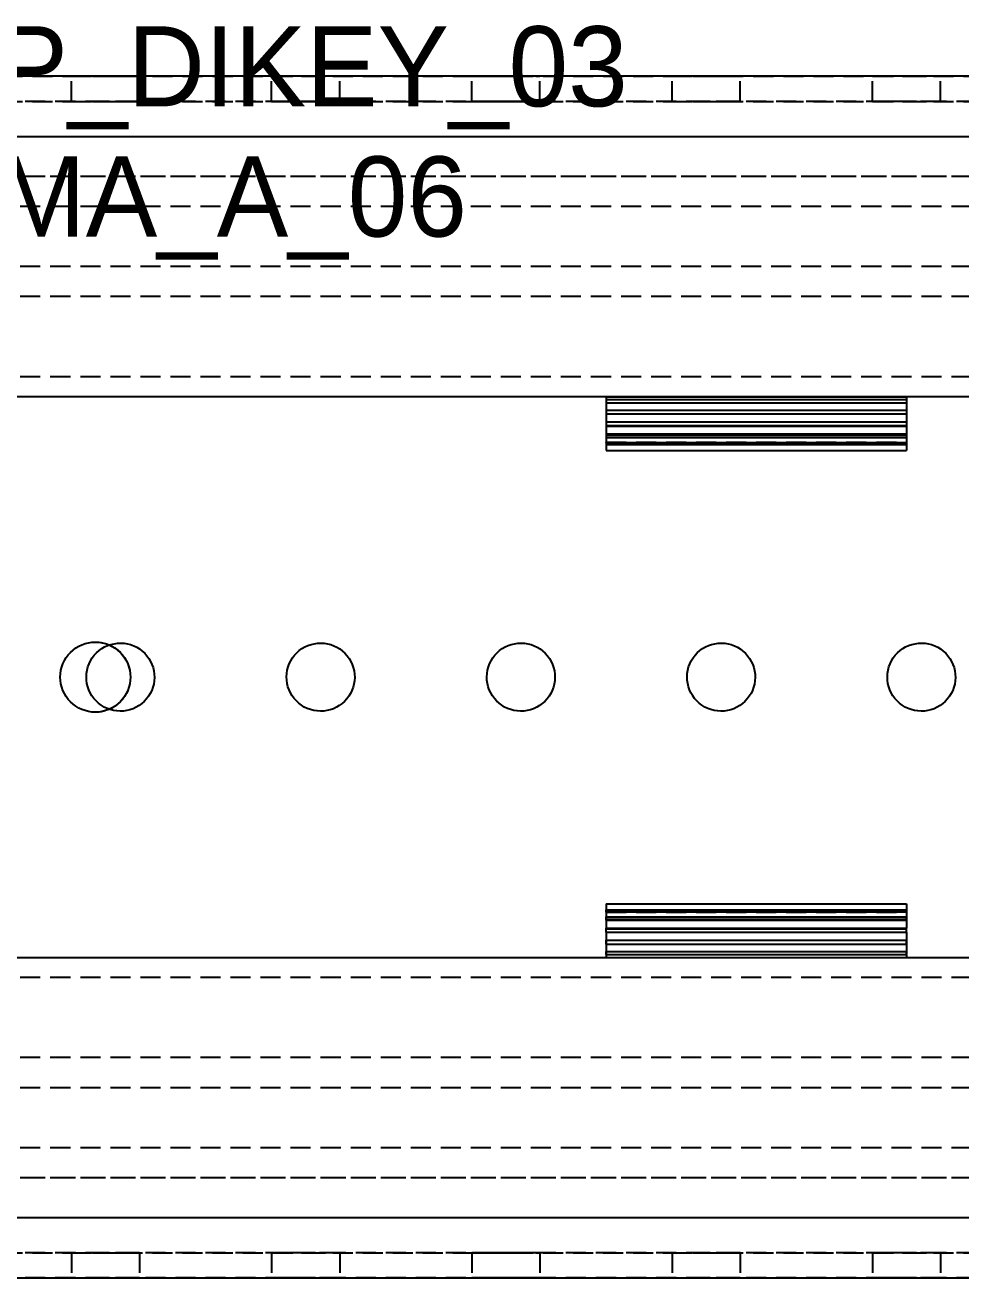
# Model space of a CAD drawing. Header units: metres. Extents: x -200 to 4040, y -1684 to 360.
# Drawn here: x 2532 to 2625.5, y -60 to 65.1 of the extents above; entities that cross this region are included whole.
import ezdxf

# ---------------------------------------------------------------- set-up
doc = ezdxf.new("R2010")
doc.units = ezdxf.units.M
doc.linetypes.add('DASHED2', pattern=[3, 2, -1])
for name, color, linetype in [('GIZLI', 8, 'DASHED2'), ('GORUNEN', 7, 'Continuous'), ('TEGET', 9, 'Continuous'), ('YAZI', 3, 'Continuous')]:
    doc.layers.add(name, color=color, linetype=linetype)

msp = doc.modelspace()

# ---------------------------------------------------------------- linework, layer by layer
at = {"layer": 'GIZLI'}
for points in [[(444.714, 60), (2630, 60)], [(2536.6, 60), (2540, 60)], [(2540, 60), (2536.6, 60)], [(2536.6, 57.5), (2536.6, 60)], [(2543.4, 60), (2540, 60)], [(2540, 60), (2543.4, 60)], [(2543.4, 57.5), (2543.4, 60)], [(2556.6, 60), (2560, 60)], [(2560, 60), (2556.6, 60)], [(2556.6, 57.5), (2556.6, 60)], [(2563.4, 60), (2560, 60)], [(2560, 60), (2563.4, 60)], [(2563.4, 57.5), (2563.4, 60)], [(2576.6, 60), (2580, 60)], [(2580, 60), (2576.6, 60)], [(2576.6, 57.5), (2576.6, 60)], [(2583.4, 60), (2580, 60)], [(2580, 60), (2583.4, 60)], [(2583.4, 57.5), (2583.4, 60)], [(2596.6, 60), (2600, 60)], [(2600, 60), (2596.6, 60)], [(2596.6, 57.5), (2596.6, 60)], [(2603.4, 60), (2600, 60)], [(2600, 60), (2603.4, 60)], [(2603.4, 57.5), (2603.4, 60)], [(2616.6, 60), (2620, 60)], [(2620, 60), (2616.6, 60)], [(2616.6, 57.5), (2616.6, 60)], [(2623.4, 60), (2620, 60)], [(2620, 60), (2623.4, 60)], [(2623.4, 57.5), (2623.4, 60)], [(2630, 57.5), (444.714, 57.5)], [(444.714, 57.5), (2630, 57.5)], [(2540, 57.5), (2536.6, 57.5)], [(2536.6, 57.5), (2540, 57.5)], [(2540, 57.5), (2543.4, 57.5)], [(2543.4, 57.5), (2540, 57.5)], [(2560, 57.5), (2556.6, 57.5)], [(2556.6, 57.5), (2560, 57.5)], [(2560, 57.5), (2563.4, 57.5)], [(2563.4, 57.5), (2560, 57.5)], [(2580, 57.5), (2576.6, 57.5)], [(2576.6, 57.5), (2580, 57.5)], [(2580, 57.5), (2583.4, 57.5)], [(2583.4, 57.5), (2580, 57.5)], [(2600, 57.5), (2596.6, 57.5)], [(2596.6, 57.5), (2600, 57.5)], [(2600, 57.5), (2603.4, 57.5)], [(2603.4, 57.5), (2600, 57.5)], [(2620, 57.5), (2616.6, 57.5)], [(2616.6, 57.5), (2620, 57.5)], [(2620, 57.5), (2623.4, 57.5)], [(2623.4, 57.5), (2620, 57.5)], [(3061.5, 50), (1121.5, 50)], [(3061.5, 50), (1121.5, 50)], [(3061.5, 50), (1121.5, 50)], [(2630, 50), (1121.5, 50)], [(3061.5, 47), (1121.5, 47)], [(3061.5, 47), (1121.5, 47)], [(3061.5, 47), (1121.5, 47)], [(3061.5, 47), (1121.5, 47)], [(3061.5, 41), (1121.5, 41)], [(3061.5, 38), (1121.5, 38)], [(3061.5, 30), (1121.5, 30)], [(3061.5, 30), (1121.5, 30)], [(2630, 28), (445, 28)], [(2590, 28), (2620, 28)], [(2590, 28), (2590, 22.642)], [(2620, 28), (2620, 22.642)], [(2590, 23.463), (2590, 23.446)], [(2590, 23.446), (2590, 23.463)], [(2590, 23.463), (2620, 23.463)], [(2620, 23.446), (2620, 23.463)], [(2620, 23.463), (2620, 23.446)], [(2535.5, 0), (2535.517, 0.343), (2535.567, 0.683), (2535.651, 1.016), (2535.766, 1.339), (2535.913, 1.65), (2536.09, 1.944), (2536.294, 2.22), (2536.525, 2.475), (2536.78, 2.706), (2537.056, 2.91), (2537.35, 3.087), (2537.661, 3.234), (2537.984, 3.349), (2538.317, 3.433), (2538.657, 3.483), (2539, 3.5)], [(2535.5, 0), (2535.517, 0.343), (2535.567, 0.683), (2535.651, 1.016), (2535.766, 1.339), (2535.913, 1.65), (2536.09, 1.944), (2536.294, 2.22), (2536.525, 2.475), (2536.78, 2.706), (2537.056, 2.91), (2537.35, 3.087), (2537.661, 3.234), (2537.984, 3.349), (2538.317, 3.433), (2538.657, 3.483), (2539, 3.5)], [(2539.87, -2.984), (2539.585, -2.81), (2539.319, -2.608), (2539.074, -2.382), (2538.852, -2.133), (2538.656, -1.863), (2538.487, -1.575), (2538.347, -1.272), (2538.238, -0.957), (2538.159, -0.633), (2538.113, -0.302), (2538.1, 0.031), (2538.12, 0.364), (2538.172, 0.694), (2538.256, 1.017), (2538.371, 1.33), (2538.516, 1.63), (2538.69, 1.915), (2538.892, 2.181), (2539.118, 2.426), (2539.367, 2.648), (2539.637, 2.844), (2539.925, 3.013), (2540.228, 3.153), (2540.543, 3.262), (2540.867, 3.341), (2541.198, 3.387), (2541.531, 3.4), (2541.864, 3.38), (2542.194, 3.328), (2542.517, 3.244), (2542.83, 3.129), (2543.13, 2.984)], [(2539, 3.5), (2539.285, 3.488), (2539.568, 3.454), (2539.848, 3.396), (2540.122, 3.315), (2540.388, 3.213)], [(2539, 3.5), (2539.343, 3.483), (2539.683, 3.433), (2540.016, 3.349), (2540.339, 3.234), (2540.65, 3.087), (2540.944, 2.91), (2541.22, 2.706), (2541.475, 2.475), (2541.706, 2.22), (2541.91, 1.944), (2542.087, 1.65), (2542.234, 1.339), (2542.349, 1.016), (2542.433, 0.683), (2542.483, 0.343), (2542.5, 0)], [(2543.13, 2.984), (2543.415, 2.81), (2543.681, 2.608), (2543.926, 2.382), (2544.148, 2.133), (2544.344, 1.863), (2544.513, 1.575), (2544.653, 1.272), (2544.762, 0.957), (2544.841, 0.633), (2544.887, 0.302), (2544.9, -0.031), (2544.88, -0.364), (2544.828, -0.694), (2544.744, -1.017), (2544.629, -1.33), (2544.484, -1.63), (2544.31, -1.915), (2544.108, -2.181), (2543.882, -2.426), (2543.633, -2.648), (2543.363, -2.844), (2543.075, -3.013), (2542.772, -3.153), (2542.457, -3.262), (2542.133, -3.341), (2541.802, -3.387), (2541.469, -3.4), (2541.136, -3.38), (2540.806, -3.328), (2540.483, -3.244), (2540.17, -3.129), (2539.87, -2.984)], [(2559.87, -2.984), (2559.585, -2.81), (2559.319, -2.608), (2559.074, -2.382), (2558.852, -2.133), (2558.656, -1.863), (2558.487, -1.575), (2558.347, -1.272), (2558.238, -0.957), (2558.159, -0.633), (2558.113, -0.302), (2558.1, 0.031), (2558.12, 0.364), (2558.172, 0.694), (2558.256, 1.017), (2558.371, 1.33), (2558.516, 1.63), (2558.69, 1.915), (2558.892, 2.181), (2559.118, 2.426), (2559.367, 2.648), (2559.637, 2.844), (2559.925, 3.013), (2560.228, 3.153), (2560.543, 3.262), (2560.867, 3.341), (2561.198, 3.387), (2561.531, 3.4), (2561.864, 3.38), (2562.194, 3.328), (2562.517, 3.244), (2562.83, 3.129), (2563.13, 2.984)], [(2563.13, 2.984), (2563.415, 2.81), (2563.681, 2.608), (2563.926, 2.382), (2564.148, 2.133), (2564.344, 1.863), (2564.513, 1.575), (2564.653, 1.272), (2564.762, 0.957), (2564.841, 0.633), (2564.887, 0.302), (2564.9, -0.031), (2564.88, -0.364), (2564.828, -0.694), (2564.744, -1.017), (2564.629, -1.33), (2564.484, -1.63), (2564.31, -1.915), (2564.108, -2.181), (2563.882, -2.426), (2563.633, -2.648), (2563.363, -2.844), (2563.075, -3.013), (2562.772, -3.153), (2562.457, -3.262), (2562.133, -3.341), (2561.802, -3.387), (2561.469, -3.4), (2561.136, -3.38), (2560.806, -3.328), (2560.483, -3.244), (2560.17, -3.129), (2559.87, -2.984)], [(2579.87, -2.984), (2579.585, -2.81), (2579.319, -2.608), (2579.074, -2.382), (2578.852, -2.133), (2578.656, -1.863), (2578.487, -1.575), (2578.347, -1.272), (2578.238, -0.957), (2578.159, -0.633), (2578.113, -0.302), (2578.1, 0.031), (2578.12, 0.364), (2578.172, 0.694), (2578.256, 1.017), (2578.371, 1.33), (2578.516, 1.63), (2578.69, 1.915), (2578.892, 2.181), (2579.118, 2.426), (2579.367, 2.648), (2579.637, 2.844), (2579.925, 3.013), (2580.228, 3.153), (2580.543, 3.262), (2580.867, 3.341), (2581.198, 3.387), (2581.531, 3.4), (2581.864, 3.38), (2582.194, 3.328), (2582.517, 3.244), (2582.83, 3.129), (2583.13, 2.984)], [(2583.13, 2.984), (2583.415, 2.81), (2583.681, 2.608), (2583.926, 2.382), (2584.148, 2.133), (2584.344, 1.863), (2584.513, 1.575), (2584.653, 1.272), (2584.762, 0.957), (2584.841, 0.633), (2584.887, 0.302), (2584.9, -0.031), (2584.88, -0.364), (2584.828, -0.694), (2584.744, -1.017), (2584.629, -1.33), (2584.484, -1.63), (2584.31, -1.915), (2584.108, -2.181), (2583.882, -2.426), (2583.633, -2.648), (2583.363, -2.844), (2583.075, -3.013), (2582.772, -3.153), (2582.457, -3.262), (2582.133, -3.341), (2581.802, -3.387), (2581.469, -3.4), (2581.136, -3.38), (2580.806, -3.328), (2580.483, -3.244), (2580.17, -3.129), (2579.87, -2.984)], [(2599.87, -2.984), (2599.585, -2.81), (2599.319, -2.608), (2599.074, -2.382), (2598.852, -2.133), (2598.656, -1.863), (2598.487, -1.575), (2598.347, -1.272), (2598.238, -0.957), (2598.159, -0.633), (2598.113, -0.302), (2598.1, 0.031), (2598.12, 0.364), (2598.172, 0.694), (2598.256, 1.017), (2598.371, 1.33), (2598.516, 1.63), (2598.69, 1.915), (2598.892, 2.181), (2599.118, 2.426), (2599.367, 2.648), (2599.637, 2.844), (2599.925, 3.013), (2600.228, 3.153), (2600.543, 3.262), (2600.867, 3.341), (2601.198, 3.387), (2601.531, 3.4), (2601.864, 3.38), (2602.194, 3.328), (2602.517, 3.244), (2602.83, 3.129), (2603.13, 2.984)], [(2603.13, 2.984), (2603.415, 2.81), (2603.681, 2.608), (2603.926, 2.382), (2604.148, 2.133), (2604.344, 1.863), (2604.513, 1.575), (2604.653, 1.272), (2604.762, 0.957), (2604.841, 0.633), (2604.887, 0.302), (2604.9, -0.031), (2604.88, -0.364), (2604.828, -0.694), (2604.744, -1.017), (2604.629, -1.33), (2604.484, -1.63), (2604.31, -1.915), (2604.108, -2.181), (2603.882, -2.426), (2603.633, -2.648), (2603.363, -2.844), (2603.075, -3.013), (2602.772, -3.153), (2602.457, -3.262), (2602.133, -3.341), (2601.802, -3.387), (2601.469, -3.4), (2601.136, -3.38), (2600.806, -3.328), (2600.483, -3.244), (2600.17, -3.129), (2599.87, -2.984)], [(2619.87, -2.984), (2619.585, -2.81), (2619.319, -2.608), (2619.074, -2.382), (2618.852, -2.133), (2618.656, -1.863), (2618.487, -1.575), (2618.347, -1.272), (2618.238, -0.957), (2618.159, -0.633), (2618.113, -0.302), (2618.1, 0.031), (2618.12, 0.364), (2618.172, 0.694), (2618.256, 1.017), (2618.371, 1.33), (2618.516, 1.63), (2618.69, 1.915), (2618.892, 2.181), (2619.118, 2.426), (2619.367, 2.648), (2619.637, 2.844), (2619.925, 3.013), (2620.228, 3.153), (2620.543, 3.262), (2620.867, 3.341), (2621.198, 3.387), (2621.531, 3.4), (2621.864, 3.38), (2622.194, 3.328), (2622.517, 3.244), (2622.83, 3.129), (2623.13, 2.984)], [(2623.13, 2.984), (2623.415, 2.81), (2623.681, 2.608), (2623.926, 2.382), (2624.148, 2.133), (2624.344, 1.863), (2624.513, 1.575), (2624.653, 1.272), (2624.762, 0.957), (2624.841, 0.633), (2624.887, 0.302), (2624.9, -0.031), (2624.88, -0.364), (2624.828, -0.694), (2624.744, -1.017), (2624.629, -1.33), (2624.484, -1.63), (2624.31, -1.915), (2624.108, -2.181), (2623.882, -2.426), (2623.633, -2.648), (2623.363, -2.844), (2623.075, -3.013), (2622.772, -3.153), (2622.457, -3.262), (2622.133, -3.341), (2621.802, -3.387), (2621.469, -3.4), (2621.136, -3.38), (2620.806, -3.328), (2620.483, -3.244), (2620.17, -3.129), (2619.87, -2.984)], [(2539, -3.5), (2538.657, -3.483), (2538.317, -3.433), (2537.984, -3.349), (2537.661, -3.234), (2537.35, -3.087), (2537.056, -2.91), (2536.78, -2.706), (2536.525, -2.475), (2536.294, -2.22), (2536.09, -1.944), (2535.913, -1.65), (2535.766, -1.339), (2535.651, -1.016), (2535.567, -0.683), (2535.517, -0.343), (2535.5, 0)], [(2539, -3.5), (2538.657, -3.483), (2538.317, -3.433), (2537.984, -3.349), (2537.661, -3.234), (2537.35, -3.087), (2537.056, -2.91), (2536.78, -2.706), (2536.525, -2.475), (2536.294, -2.22), (2536.09, -1.944), (2535.913, -1.65), (2535.766, -1.339), (2535.651, -1.016), (2535.567, -0.683), (2535.517, -0.343), (2535.5, 0)], [(2542.5, 0), (2542.483, -0.343), (2542.433, -0.683), (2542.349, -1.016), (2542.234, -1.339), (2542.087, -1.65), (2541.91, -1.944), (2541.706, -2.22), (2541.475, -2.475), (2541.22, -2.706), (2540.944, -2.91), (2540.65, -3.087), (2540.339, -3.234), (2540.016, -3.349), (2539.683, -3.433), (2539.343, -3.483), (2539, -3.5)], [(2540.388, -3.213), (2540.122, -3.315), (2539.848, -3.396), (2539.568, -3.454), (2539.285, -3.488), (2539, -3.5)], [(2590, -22.642), (2590, -28)], [(2590, -23.446), (2590, -23.463)], [(2590, -23.463), (2590, -23.446)], [(2590, -23.463), (2620, -23.463)], [(2620, -22.642), (2620, -28)], [(2620, -23.463), (2620, -23.446)], [(2620, -23.446), (2620, -23.463)], [(2590, -26.28), (2620, -26.28)], [(2590, -27.403), (2620, -27.403)], [(445, -28), (2630, -28)], [(2590, -28), (2620, -28)], [(3061.5, -30), (1121.5, -30)], [(3061.5, -30), (1121.5, -30)], [(3061.5, -38), (1121.5, -38)], [(3061.5, -41), (1121.5, -41)], [(3061.5, -47), (1121.5, -47)], [(3061.5, -47), (1121.5, -47)], [(3061.5, -47), (1121.5, -47)], [(3061.5, -47), (1121.5, -47)], [(3061.5, -50), (1121.5, -50)], [(3061.5, -50), (1121.5, -50)], [(3061.5, -50), (1121.5, -50)], [(2630, -50), (1121.5, -50)], [(2630, -57.5), (444.714, -57.5)], [(444.714, -57.5), (2630, -57.5)], [(2536.6, -57.5), (2536.6, -60)], [(2536.6, -57.5), (2540, -57.5)], [(2540, -57.5), (2536.6, -57.5)], [(2540, -57.5), (2543.4, -57.5)], [(2543.4, -57.5), (2540, -57.5)], [(2543.4, -57.5), (2543.4, -60)], [(2556.6, -57.5), (2556.6, -60)], [(2556.6, -57.5), (2560, -57.5)], [(2560, -57.5), (2556.6, -57.5)], [(2560, -57.5), (2563.4, -57.5)], [(2563.4, -57.5), (2560, -57.5)], [(2563.4, -57.5), (2563.4, -60)], [(2576.6, -57.5), (2576.6, -60)], [(2576.6, -57.5), (2580, -57.5)], [(2580, -57.5), (2576.6, -57.5)], [(2580, -57.5), (2583.4, -57.5)], [(2583.4, -57.5), (2580, -57.5)], [(2583.4, -57.5), (2583.4, -60)], [(2596.6, -57.5), (2596.6, -60)], [(2596.6, -57.5), (2600, -57.5)], [(2600, -57.5), (2596.6, -57.5)], [(2600, -57.5), (2603.4, -57.5)], [(2603.4, -57.5), (2600, -57.5)], [(2603.4, -57.5), (2603.4, -60)], [(2616.6, -57.5), (2616.6, -60)], [(2616.6, -57.5), (2620, -57.5)], [(2620, -57.5), (2616.6, -57.5)], [(2620, -57.5), (2623.4, -57.5)], [(2623.4, -57.5), (2620, -57.5)], [(2623.4, -57.5), (2623.4, -60)], [(2630, -60), (444.714, -60)], [(2536.6, -60), (2540, -60)], [(2540, -60), (2536.6, -60)], [(2540, -60), (2543.4, -60)], [(2543.4, -60), (2540, -60)], [(2556.6, -60), (2560, -60)], [(2560, -60), (2556.6, -60)], [(2560, -60), (2563.4, -60)], [(2563.4, -60), (2560, -60)], [(2576.6, -60), (2580, -60)], [(2580, -60), (2576.6, -60)], [(2580, -60), (2583.4, -60)], [(2583.4, -60), (2580, -60)], [(2596.6, -60), (2600, -60)], [(2600, -60), (2596.6, -60)], [(2600, -60), (2603.4, -60)], [(2603.4, -60), (2600, -60)], [(2616.6, -60), (2620, -60)], [(2620, -60), (2616.6, -60)], [(2620, -60), (2623.4, -60)], [(2623.4, -60), (2620, -60)]]:
    msp.add_lwpolyline(points, dxfattribs=at)
at = {"layer": 'GORUNEN'}
for points in [[(2630, 60), (444.5, 60)], [(2630, 28), (2512, 28)], [(2590, 28), (2620, 28)], [(2590, 28), (2590, 27.709)], [(2590, 27.709), (2590, 27.403)], [(2590, 27.709), (2620, 27.709)], [(2620, 28), (2620, 27.709)], [(2620, 27.709), (2620, 27.403)], [(2590, 27.403), (2590, 26.654)], [(2590, 27.403), (2620, 27.403)], [(2590, 27.403), (2620, 27.403)], [(2590, 26.654), (2590, 26.28)], [(2590, 26.654), (2620, 26.654)], [(2590, 26.28), (2590, 25.485)], [(2590, 26.28), (2620, 26.28)], [(2590, 26.28), (2620, 26.28)], [(2620, 27.403), (2620, 26.654)], [(2620, 26.654), (2620, 26.28)], [(2620, 26.28), (2620, 25.485)], [(2590, 25.485), (2590, 25.126)], [(2590, 25.485), (2620, 25.485)], [(2590, 25.126), (2590, 25.074)], [(2590, 25.126), (2620, 25.126)], [(2590, 25.074), (2590, 24.281)], [(2590, 25.074), (2620, 25.074)], [(2620, 25.485), (2620, 25.126)], [(2620, 25.126), (2620, 25.074)], [(2620, 25.074), (2620, 24.281)], [(2590, 24.281), (2590, 24.158)], [(2590, 24.281), (2620, 24.281)], [(2590, 24.158), (2590, 23.946)], [(2590, 24.158), (2620, 24.158)], [(2590, 23.946), (2590, 23.446)], [(2590, 23.946), (2620, 23.946)], [(2620, 24.281), (2620, 24.158)], [(2620, 24.158), (2620, 23.946)], [(2620, 23.946), (2620, 23.446)], [(2590, 23.446), (2590, 23.237)], [(2590, 23.446), (2620, 23.446)], [(2590, 23.237), (2590, 22.642)], [(2590, 23.237), (2620, 23.237)], [(2590, 22.642), (2620, 22.642)], [(2620, 23.446), (2620, 23.237)], [(2620, 23.237), (2620, 22.642)], [(2539.87, -2.984), (2539.585, -2.81), (2539.319, -2.608), (2539.074, -2.382), (2538.852, -2.133), (2538.656, -1.863), (2538.487, -1.575), (2538.347, -1.272), (2538.238, -0.957), (2538.159, -0.633), (2538.113, -0.302), (2538.1, 0.031), (2538.12, 0.364), (2538.172, 0.694), (2538.256, 1.017), (2538.371, 1.33), (2538.516, 1.63), (2538.69, 1.915), (2538.892, 2.181), (2539.118, 2.426), (2539.367, 2.648), (2539.637, 2.844), (2539.925, 3.013), (2540.228, 3.153), (2540.543, 3.262), (2540.867, 3.341), (2541.198, 3.387), (2541.531, 3.4), (2541.864, 3.38), (2542.194, 3.328), (2542.517, 3.244), (2542.83, 3.129), (2543.13, 2.984)], [(2543.13, 2.984), (2543.415, 2.81), (2543.681, 2.608), (2543.926, 2.382), (2544.148, 2.133), (2544.344, 1.863), (2544.513, 1.575), (2544.653, 1.272), (2544.762, 0.957), (2544.841, 0.633), (2544.887, 0.302), (2544.9, -0.031), (2544.88, -0.364), (2544.828, -0.694), (2544.744, -1.017), (2544.629, -1.33), (2544.484, -1.63), (2544.31, -1.915), (2544.108, -2.181), (2543.882, -2.426), (2543.633, -2.648), (2543.363, -2.844), (2543.075, -3.013), (2542.772, -3.153), (2542.457, -3.262), (2542.133, -3.341), (2541.802, -3.387), (2541.469, -3.4), (2541.136, -3.38), (2540.806, -3.328), (2540.483, -3.244), (2540.17, -3.129), (2539.87, -2.984)], [(2540.388, 3.213), (2540.692, 3.064), (2540.981, 2.885), (2541.251, 2.68), (2541.5, 2.45), (2541.725, 2.196), (2541.925, 1.922), (2542.097, 1.63), (2542.24, 1.323), (2542.353, 1.003), (2542.434, 0.674), (2542.484, 0.339), (2542.5, 0)], [(2559.87, -2.984), (2559.585, -2.81), (2559.319, -2.608), (2559.074, -2.382), (2558.852, -2.133), (2558.656, -1.863), (2558.487, -1.575), (2558.347, -1.272), (2558.238, -0.957), (2558.159, -0.633), (2558.113, -0.302), (2558.1, 0.031), (2558.12, 0.364), (2558.172, 0.694), (2558.256, 1.017), (2558.371, 1.33), (2558.516, 1.63), (2558.69, 1.915), (2558.892, 2.181), (2559.118, 2.426), (2559.367, 2.648), (2559.637, 2.844), (2559.925, 3.013), (2560.228, 3.153), (2560.543, 3.262), (2560.867, 3.341), (2561.198, 3.387), (2561.531, 3.4), (2561.864, 3.38), (2562.194, 3.328), (2562.517, 3.244), (2562.83, 3.129), (2563.13, 2.984)], [(2563.13, 2.984), (2563.415, 2.81), (2563.681, 2.608), (2563.926, 2.382), (2564.148, 2.133), (2564.344, 1.863), (2564.513, 1.575), (2564.653, 1.272), (2564.762, 0.957), (2564.841, 0.633), (2564.887, 0.302), (2564.9, -0.031), (2564.88, -0.364), (2564.828, -0.694), (2564.744, -1.017), (2564.629, -1.33), (2564.484, -1.63), (2564.31, -1.915), (2564.108, -2.181), (2563.882, -2.426), (2563.633, -2.648), (2563.363, -2.844), (2563.075, -3.013), (2562.772, -3.153), (2562.457, -3.262), (2562.133, -3.341), (2561.802, -3.387), (2561.469, -3.4), (2561.136, -3.38), (2560.806, -3.328), (2560.483, -3.244), (2560.17, -3.129), (2559.87, -2.984)], [(2579.87, -2.984), (2579.585, -2.81), (2579.319, -2.608), (2579.074, -2.382), (2578.852, -2.133), (2578.656, -1.863), (2578.487, -1.575), (2578.347, -1.272), (2578.238, -0.957), (2578.159, -0.633), (2578.113, -0.302), (2578.1, 0.031), (2578.12, 0.364), (2578.172, 0.694), (2578.256, 1.017), (2578.371, 1.33), (2578.516, 1.63), (2578.69, 1.915), (2578.892, 2.181), (2579.118, 2.426), (2579.367, 2.648), (2579.637, 2.844), (2579.925, 3.013), (2580.228, 3.153), (2580.543, 3.262), (2580.867, 3.341), (2581.198, 3.387), (2581.531, 3.4), (2581.864, 3.38), (2582.194, 3.328), (2582.517, 3.244), (2582.83, 3.129), (2583.13, 2.984)], [(2583.13, 2.984), (2583.415, 2.81), (2583.681, 2.608), (2583.926, 2.382), (2584.148, 2.133), (2584.344, 1.863), (2584.513, 1.575), (2584.653, 1.272), (2584.762, 0.957), (2584.841, 0.633), (2584.887, 0.302), (2584.9, -0.031), (2584.88, -0.364), (2584.828, -0.694), (2584.744, -1.017), (2584.629, -1.33), (2584.484, -1.63), (2584.31, -1.915), (2584.108, -2.181), (2583.882, -2.426), (2583.633, -2.648), (2583.363, -2.844), (2583.075, -3.013), (2582.772, -3.153), (2582.457, -3.262), (2582.133, -3.341), (2581.802, -3.387), (2581.469, -3.4), (2581.136, -3.38), (2580.806, -3.328), (2580.483, -3.244), (2580.17, -3.129), (2579.87, -2.984)], [(2599.87, -2.984), (2599.585, -2.81), (2599.319, -2.608), (2599.074, -2.382), (2598.852, -2.133), (2598.656, -1.863), (2598.487, -1.575), (2598.347, -1.272), (2598.238, -0.957), (2598.159, -0.633), (2598.113, -0.302), (2598.1, 0.031), (2598.12, 0.364), (2598.172, 0.694), (2598.256, 1.017), (2598.371, 1.33), (2598.516, 1.63), (2598.69, 1.915), (2598.892, 2.181), (2599.118, 2.426), (2599.367, 2.648), (2599.637, 2.844), (2599.925, 3.013), (2600.228, 3.153), (2600.543, 3.262), (2600.867, 3.341), (2601.198, 3.387), (2601.531, 3.4), (2601.864, 3.38), (2602.194, 3.328), (2602.517, 3.244), (2602.83, 3.129), (2603.13, 2.984)], [(2603.13, 2.984), (2603.415, 2.81), (2603.681, 2.608), (2603.926, 2.382), (2604.148, 2.133), (2604.344, 1.863), (2604.513, 1.575), (2604.653, 1.272), (2604.762, 0.957), (2604.841, 0.633), (2604.887, 0.302), (2604.9, -0.031), (2604.88, -0.364), (2604.828, -0.694), (2604.744, -1.017), (2604.629, -1.33), (2604.484, -1.63), (2604.31, -1.915), (2604.108, -2.181), (2603.882, -2.426), (2603.633, -2.648), (2603.363, -2.844), (2603.075, -3.013), (2602.772, -3.153), (2602.457, -3.262), (2602.133, -3.341), (2601.802, -3.387), (2601.469, -3.4), (2601.136, -3.38), (2600.806, -3.328), (2600.483, -3.244), (2600.17, -3.129), (2599.87, -2.984)], [(2619.87, -2.984), (2619.585, -2.81), (2619.319, -2.608), (2619.074, -2.382), (2618.852, -2.133), (2618.656, -1.863), (2618.487, -1.575), (2618.347, -1.272), (2618.238, -0.957), (2618.159, -0.633), (2618.113, -0.302), (2618.1, 0.031), (2618.12, 0.364), (2618.172, 0.694), (2618.256, 1.017), (2618.371, 1.33), (2618.516, 1.63), (2618.69, 1.915), (2618.892, 2.181), (2619.118, 2.426), (2619.367, 2.648), (2619.637, 2.844), (2619.925, 3.013), (2620.228, 3.153), (2620.543, 3.262), (2620.867, 3.341), (2621.198, 3.387), (2621.531, 3.4), (2621.864, 3.38), (2622.194, 3.328), (2622.517, 3.244), (2622.83, 3.129), (2623.13, 2.984)], [(2623.13, 2.984), (2623.415, 2.81), (2623.681, 2.608), (2623.926, 2.382), (2624.148, 2.133), (2624.344, 1.863), (2624.513, 1.575), (2624.653, 1.272), (2624.762, 0.957), (2624.841, 0.633), (2624.887, 0.302), (2624.9, -0.031), (2624.88, -0.364), (2624.828, -0.694), (2624.744, -1.017), (2624.629, -1.33), (2624.484, -1.63), (2624.31, -1.915), (2624.108, -2.181), (2623.882, -2.426), (2623.633, -2.648), (2623.363, -2.844), (2623.075, -3.013), (2622.772, -3.153), (2622.457, -3.262), (2622.133, -3.341), (2621.802, -3.387), (2621.469, -3.4), (2621.136, -3.38), (2620.806, -3.328), (2620.483, -3.244), (2620.17, -3.129), (2619.87, -2.984)], [(2542.5, 0), (2542.484, -0.339), (2542.434, -0.674), (2542.353, -1.003), (2542.24, -1.323), (2542.097, -1.63), (2541.925, -1.922), (2541.725, -2.196), (2541.5, -2.45), (2541.251, -2.68), (2540.981, -2.885), (2540.692, -3.064), (2540.388, -3.213)], [(2590, -22.642), (2620, -22.642)], [(2590, -22.642), (2590, -23.237)], [(2590, -23.446), (2590, -23.237)], [(2590, -23.237), (2620, -23.237)], [(2590, -23.446), (2590, -23.946)], [(2590, -23.446), (2620, -23.446)], [(2620, -22.642), (2620, -23.237)], [(2620, -23.446), (2620, -23.237)], [(2620, -23.446), (2620, -23.946)], [(2590, -24.158), (2590, -23.946)], [(2590, -23.946), (2620, -23.946)], [(2590, -24.281), (2590, -24.158)], [(2590, -24.158), (2620, -24.158)], [(2590, -24.281), (2590, -25.074)], [(2590, -24.281), (2620, -24.281)], [(2620, -24.158), (2620, -23.946)], [(2620, -24.281), (2620, -24.158)], [(2620, -24.281), (2620, -25.074)], [(2590, -25.126), (2590, -25.074)], [(2590, -25.074), (2620, -25.074)], [(2590, -25.485), (2590, -25.126)], [(2590, -25.126), (2620, -25.126)], [(2590, -25.485), (2590, -26.28)], [(2590, -25.485), (2620, -25.485)], [(2620, -25.126), (2620, -25.074)], [(2620, -25.485), (2620, -25.126)], [(2620, -25.485), (2620, -26.28)], [(2590, -26.654), (2590, -26.28)], [(2590, -26.28), (2620, -26.28)], [(2590, -26.654), (2590, -27.403)], [(2590, -26.654), (2620, -26.654)], [(2590, -27.709), (2590, -27.403)], [(2590, -27.403), (2620, -27.403)], [(2620, -26.654), (2620, -26.28)], [(2620, -26.654), (2620, -27.403)], [(2620, -27.709), (2620, -27.403)], [(2512, -28), (2630, -28)], [(2590, -27.709), (2590, -28)], [(2590, -27.709), (2620, -27.709)], [(2590, -28), (2620, -28)], [(2620, -27.709), (2620, -28)], [(2510, -60), (2630, -60)]]:
    msp.add_lwpolyline(points, dxfattribs=at)
at = {"layer": 'TEGET'}
for points in [[(445, 54), (2630, 54)], [(2630, -54), (2510, -54)]]:
    msp.add_lwpolyline(points, dxfattribs=at)

# ---------------------------------------------------------------- texts
at = {"layer": 'YAZI'}
for s, p in [('KLEMP_DIKEY_03', (2500, 57)), ('DAYAMA_A_06', (2500, 44))]:
    msp.add_text(s, height=8, dxfattribs=at).set_placement(p)

doc.saveas('drawing.dxf')
